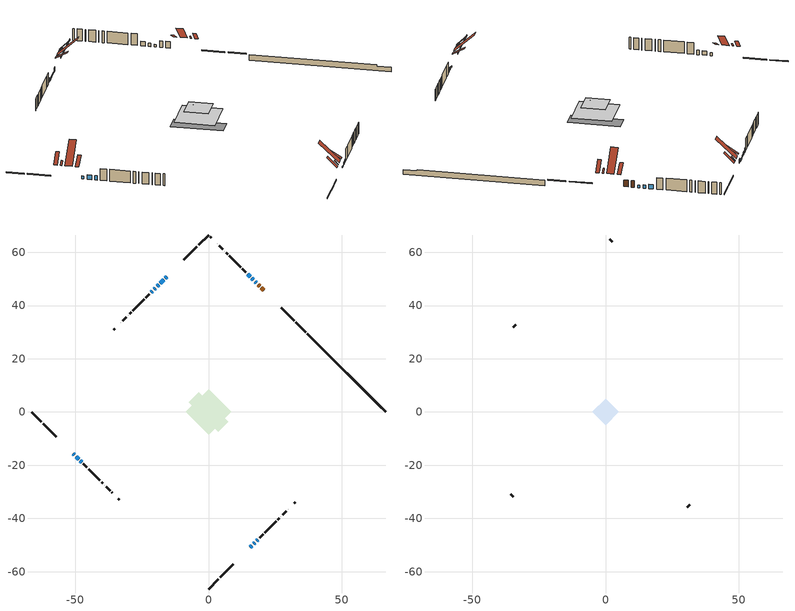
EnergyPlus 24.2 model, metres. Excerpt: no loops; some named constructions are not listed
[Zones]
conditioned space
 floor adiabatic (AdiabaticFloorConstruction): -8.46,0 0,8.46 8.46,0 0,-8.46 z1.79
 floor foundation (Slab1 construction): -7.33,3.7 -3.7,7.33 7.33,-3.7 3.7,-7.33 z-1.25
 wall outside (RimJoist1 construction): 0,-66.49 3.73,-62.76 / -66.49,0 -62.76,-3.73 / 0,66.49 -3.73,62.76 / 36.52,29.97 32.79,33.7 z0.57:0.87
 wall outside (RimJoist2 construction): 4.39,-62.1 9.23,-57.27 / -62.1,-4.39 -57.27,-9.23 / -4.39,62.1 -9.23,57.27 / 32.13,34.36 27.3,39.2 z0.57:0.87
 wall outside (AdiabaticWallConstruction 1): 20.81,45.69 19.9,46.59 / 19.25,47.25 18.62,47.88 z0.57:2.6
 wall outside (AdiabaticWallConstruction): -50.78,-15.72 -50.38,-16.11 / 16.98,-49.51 17.38,-49.11 / 18.04,-48.46 18.54,-47.95 z0.57:1.49; -49.72,-16.77 -48.79,-17.71 / -15.72,50.78 -16.19,50.31 / 15.64,50.85 14.7,51.79 z0.57:1.92; -16.84,49.65 -18.06,48.43 / 15.72,-50.78 16.33,-50.16 z0.57:0.93; -18.72,47.77 -19.3,47.2 z0.57:1.18; 17.96,48.53 17.49,49 / -19.95,46.54 -20.42,46.07 z0.57:1.33; 16.84,49.66 16.3,50.2 z0.57:1.54; -21.08,45.42 -21.54,44.95 z0.57:1.89; -48.13,-18.36 -47.66,-18.83 z0.57:1.94
 wall outside (Wall1 construction): 19.2,-47.3 20.52,-45.98 / -47.01,-19.49 -45.69,-20.81 / -22.2,44.29 -23.52,42.97 / 14.05,52.44 12.73,53.76 z0.57:4.23
 wall outside (Wall2 construction): 21.17,-45.32 25.42,-41.07 / -45.03,-21.46 -40.78,-25.71 / -24.18,42.31 -28.42,38.07 / 12.07,54.42 7.82,58.67 z0.57:4.23
 wall outside (Wall3 construction): 26.08,-40.42 26.51,-39.98 / -40.13,-26.37 -39.69,-26.81 / -29.08,37.41 -29.52,36.97 / 7.17,59.32 6.73,59.76 z0.57:4.23
 wall outside (Wall4 construction): 27.17,-39.32 27.19,-39.3 / -39.03,-27.46 -39.01,-27.49 / -30.18,36.32 -30.2,36.29 / 6.07,60.42 6.05,60.44 z0.57:4.23
 wall outside (Wall5 construction): 27.85,-38.64 29.28,-37.21 / -38.35,-28.14 -36.92,-29.57 / -30.86,35.64 -32.29,34.21 / 5.39,61.1 3.96,62.53 z0.57:4.23
 wall outside (Wall6 construction): 29.94,-36.55 29.97,-36.52 / -36.26,-30.23 -36.23,-30.26 / -32.94,33.55 -32.98,33.52 / 3.31,63.19 3.27,63.22 z0.57:4.23
 wall outside (Wall9 construction): 32.27,-34.23 32.59,-33.91 / -33.93,-32.56 -33.61,-32.88 / -35.27,31.22 -35.59,30.9 / 0.98,65.52 0.66,65.84 z0.57:4.23
 wall foundation (FoundationWall1 construction): 37.18,29.31,-1.25 37.18,29.31,0.57 63.56,2.93,0.57 63.56,2.93,0.23 66.49,0,0.23 66.49,0,-1.25
 window (WindowConstruction 9): -50.77,-15.72 -50.38,-16.11 z0.57:1.48
 window (WindowConstruction 7): -49.72,-16.77 -48.79,-17.71 z0.57:1.92
 window (WindowConstruction 8): -15.72,50.77 -16.19,50.31 z0.57:1.92
 window (WindowConstruction 11): -16.84,49.65 -18.06,48.43 z0.57:0.93
 window (WindowConstruction 12): -18.72,47.77 -19.3,47.2 z0.57:1.18
 window (WindowConstruction 13): 15.72,-50.77 16.33,-50.16 z0.57:0.93
 window (WindowConstruction 10): 16.99,-49.51 17.38,-49.11 z0.57:1.48
 window (WindowConstruction): 17.96,48.53 17.49,49 z0.57:1.33
 window (WindowConstruction 1): 16.84,49.66 16.3,50.2 z0.57:1.54
 window (WindowConstruction 2): -19.95,46.54 -20.42,46.07 z0.57:1.33
 window (WindowConstruction 3): -21.08,45.42 -21.54,44.95 z0.57:1.89
 window (WindowConstruction 4): 18.04,-48.46 18.54,-47.95 z0.57:1.48
 window (WindowConstruction 5): -48.13,-18.36 -47.66,-18.83 z0.57:1.94
 window (WindowConstruction 6): 15.64,50.85 14.71,51.79 z0.57:1.92
 door (Door): 20.8,45.69 19.9,46.59 z0.57:2.6
 door (Door 1): 19.25,47.25 18.62,47.88 z0.57:2.6
 ceiling adiabatic (AdiabaticFloorConstruction): 0,-8.46 8.46,0 0,8.46 -8.46,0 z1.79
 roof outside (Roof1 construction): 10.61,-55.88,4.23 8.55,-53.83,7.13 7.83,-54.55,7.13 9.88,-56.61,4.23; -55.88,-10.61,4.23 -53.83,-8.55,7.13 -54.55,-7.83,7.13 -56.61,-9.88,4.23; -10.61,55.88,4.23 -8.55,53.83,7.13 -7.83,54.55,7.13 -9.88,56.61,4.23; 25.91,40.58,4.23 23.86,38.52,7.13 24.58,37.8,7.13 26.64,39.85,4.23
 roof outside (Roof2 construction): 11.54,-54.95,4.23 10.76,-54.17,5.33 10.49,-54.45,5.33 11.27,-55.23,4.23; -54.95,-11.54,4.23 -54.17,-10.76,5.33 -54.45,-10.49,5.33 -55.23,-11.27,4.23; -11.54,54.95,4.23 -10.76,54.17,5.33 -10.49,54.45,5.33 -11.27,55.23,4.23; 24.98,41.51,4.23 24.2,40.73,5.33 24.48,40.46,5.33 25.26,41.24,4.23
attic - vented
 floor to conditioned space (Floor1 construction Reversed): -5.05,0 0,5.05 5.05,0 0,-5.05 z4.23
 floor to conditioned space (Floor2 construction Reversed): -2.73,0 0,2.73 2.73,0 0,-2.73 z4.23
 wall outside (Wall7 construction): 30.63,-35.86 31.61,-34.88 / -35.57,-30.92 -34.59,-31.9 / -33.63,32.86 -34.62,31.88 / 2.62,63.88 1.63,64.86 z0.57:4.23
 roof outside (Roof3 construction): 13.67,-52.82,4.23 9.33,-48.49,9.85 7.86,-49.96,9.85 12.2,-54.29,4.23; -52.82,-13.67,4.23 -48.49,-9.33,9.85 -49.96,-7.86,9.85 -54.29,-12.2,4.23; -13.67,52.82,4.23 -9.33,48.49,9.85 -7.86,49.96,9.85 -12.2,54.29,4.23; 22.85,43.64,4.23 18.52,39.3,9.85 19.99,37.83,9.85 24.32,42.17,4.23
 roof outside (Roof4 construction): 15.06,-51.43,4.23 12.52,-48.89,6.32 11.78,-49.62,6.32 14.33,-52.17,4.23; -51.43,-15.06,4.23 -48.89,-12.52,6.32 -49.62,-11.78,6.32 -52.17,-14.33,4.23; -15.06,51.43,4.23 -12.52,48.89,6.32 -11.78,49.62,6.32 -14.33,52.17,4.23; 21.46,45.03,4.23 18.92,42.49,6.32 19.66,41.75,6.32 22.2,44.3,4.23
[Material] Roughness=Rough; Thermal Absorptance=0.9
Name | Thickness {m} | Conductivity {W/m-K} | Density {kg/m3} | Specific Heat {J/kg-K} | Solar Absorptance | Visible Absorptance
ceiling loosefill ins | 0.0846667 | 0.0480833 | 16.02 | 1046.75 | 0.7 | 0.7
ceiling stud and cavity | 0.1397 | 0.0765065 | 65.682 | 1177.47 | 0.7 | 0.7
ceiling stud and cavity 1 | 0.1397 | 0.0923599 | 65.682 | 1177.47 | 0.7 | 0.7
gypsum board | 0.0127 | 0.160291 | 801 | 837.4 | 0.6 | 0.6
[Construction]
Floor1 construction: ceiling stud and cavity, gypsum board
Floor2 construction: ceiling loosefill ins, ceiling stud and cavity 1, gypsum board
[EnergyManagementSystem:Program]
component_loads_program: Set loads_htg_walls = 0; Set loads_htg_rim_joists = 0; Set loads_htg_foundation_walls = 0; Set loads_htg_floors = 0; Set loads_htg_slabs = 0; Set loads_htg_ceilings = 0; Set loads_htg_roofs = 0; Set loads_htg_windows_conduction = 0; Set loads_htg_windows_solar = 0; Set loads_htg_doors = 0; Set loads_htg_skylights_conduction = 0; Set loads_htg_skylights_solar = 0; Set loads_htg_internal_mass = 0; Set loads_htg_intgains = 0; Set loads_htg_lighting = 0; Set loads_htg_infil = 0; Set loads_htg_mechvent = 0; Set loads_htg_natvent = 0; Set loads_htg_whf = 0; Set loads_htg_ducts = 0; Set loads_clg_walls = 0; Set loads_clg_rim_joists = 0; Set loads_clg_foundation_walls = 0; Set loads_clg_floors = 0; Set loads_clg_slabs = 0; Set loads_clg_ceilings = 0; Set loads_clg_roofs = 0; Set loads_clg_windows_conduction = 0; Set loads_clg_windows_solar = 0; Set loads_clg_doors = 0; Set loads_clg_skylights_conduction = 0; Set loads_clg_skylights_solar = 0; Set loads_clg_internal_mass = 0; Set loads_clg_intgains = 0; Set loads_clg_lighting = 0; Set loads_clg_infil = 0; Set loads_clg_mechvent = 0; Set loads_clg_natvent = 0; Set loads_clg_whf = 0; Set loads_clg_ducts = 0; Set hr_walls = 0; Set hr_walls = hr_walls + s_conv_22 + s_ig_22 + s_sol_22 + s_lgt_22 + s_surf_22; Set hr_walls = hr_walls + s_conv_23 + s_ig_23 + s_sol_23 + s_lgt_23 + s_surf_23; Set hr_walls = hr_walls + s_conv_24 + s_ig_24 + s_sol_24 + s_lgt_24 + s_surf_24; Set hr_walls = hr_walls + s_conv_25 + s_ig_25 + s_sol_25 + s_lgt_25 + s_surf_25; Set hr_walls = hr_walls + s_conv_26 + s_ig_26 + s_sol_26 + s_lgt_26 + s_surf_26; Set hr_walls = hr_walls + s_conv_27 + s_ig_27 + s_sol_27 + s_lgt_27 + s_surf_27; Set hr_walls = hr_walls + s_conv_28 + s_ig_28 + s_sol_28 + s_lgt_28 + s_surf_28; Set hr_walls = hr_walls + s_conv_29 + s_ig_29 + s_sol_29 + s_lgt_29 + s_surf_29; Set hr_walls = hr_walls + s_conv_30 + s_ig_30 + s_sol_30 + s_lgt_30 + s_surf_30; Set hr_walls = hr_walls + s_conv_31 + s_ig_31 + s_sol_31 + s_lgt_31 + s_surf_31; Set hr_walls = hr_walls + s_conv_32 + s_ig_32 + s_sol_32 + s_lgt_32 + s_surf_32; Set hr_walls = hr_walls + s_conv_33 + s_ig_33 + s_sol_33 + s_lgt_33 + s_surf_33; Set hr_walls = hr_walls + s_conv_34 + s_ig_34 + s_sol_34 + s_lgt_34 + s_surf_34; Set hr_walls = hr_walls + s_conv_35 + s_ig_35 + s_sol_35 + s_lgt_35 + s_surf_35; Set hr_walls = hr_walls + s_conv_36 + s_ig_36 + s_sol_36 + s_lgt_36 + s_surf_36; Set hr_walls = hr_walls + s_conv_37 + s_ig_37 + s_sol_37 + s_lgt_37 + s_surf_37; Set hr_walls = hr_walls + s_conv_38 + s_ig_38 + s_sol_38 + s_lgt_38 + s_surf_38; Set hr_walls = hr_walls + s_conv_39 + s_ig_39 + s_sol_39 + s_lgt_39 + s_surf_39; Set hr_walls = hr_walls + s_conv_40 + s_ig_40 + s_sol_40 + s_lgt_40 + s_surf_40; Set hr_walls = hr_walls + s_conv_41 + s_ig_41 + s_sol_41 + s_lgt_41 + s_surf_41; Set hr_walls = hr_walls + s_conv_42 + s_ig_42 + s_sol_42 + s_lgt_42 + s_surf_42; Set hr_walls = hr_walls + s_conv_43 + s_ig_43 + s_sol_43 + s_lgt_43 + s_surf_43; Set hr_walls = hr_walls + s_conv_44 + s_ig_44 + s_sol_44 + s_lgt_44 + s_surf_44; Set hr_walls = hr_walls + s_conv_45 + s_ig_45 + s_sol_45 + s_lgt_45 + s_surf_45; Set hr_walls = hr_walls + s_conv_46 + s_ig_46 + s_sol_46 + s_lgt_46 + s_surf_46; Set hr_walls = hr_walls + s_conv_47 + s_ig_47 + s_sol_47 + s_lgt_47 + s_surf_47; Set hr_walls = hr_walls + s_conv_48 + s_ig_48 + s_sol_48 + s_lgt_48 + s_surf_48; Set hr_walls = hr_walls + s_conv_49 + s_ig_49 + s_sol_49 + s_lgt_49 + s_surf_49; Set hr_rim_joists = 0; Set hr_rim_joists = hr_rim_joists + s_conv_5 + s_ig_5 + s_sol_5 + s_lgt_5 + s_surf_5; Set hr_rim_joists = hr_rim_joists + s_conv_6 + s_ig_6 + s_sol_6 + s_lgt_6 + s_surf_6; Set hr_rim_joists = hr_rim_joists + s_conv_7 + s_ig_7 + s_sol_7 + s_lgt_7 + s_surf_7; Set hr_rim_joists = hr_rim_joists + s_conv_8 + s_ig_8 + s_sol_8 + s_lgt_8 + s_surf_8; Set hr_rim_joists = hr_rim_joists + s_conv_9 + s_ig_9 + s_sol_9 + s_lgt_9 + s_surf_9; Set hr_rim_joists = hr_rim_joists + s_conv_10 + s_ig_10 + s_sol_10 + s_lgt_10 + s_surf_10; Set hr_rim_joists = hr_rim_joists + s_conv_11 + s_ig_11 + s_sol_11 + s_lgt_11 + s_surf_11; Set hr_rim_joists = hr_rim_joists + s_conv_12 + s_ig_12 + s_sol_12 + s_lgt_12 + s_surf_12; Set hr_foundation_walls = 0; Set hr_foundation_walls = hr_foundation_walls + s_conv_2 + s_ig_2 + s_sol_2 + s_lgt_2 + s_surf_2; Set hr_floors = 0; Set hr_slabs = 0; Set hr_slabs = hr_slabs + s_conv_21 + s_ig_21 + s_sol_21 + s_lgt_21 + s_surf_21; Set hr_ceilings = 0; Set hr_ceilings = hr_ceilings + s_conv + s_ig + s_sol + s_lgt + s_surf; Set hr_ceilings = hr_ceilings + s_conv_1 + s_ig_1 + s_sol_1 + s_lgt_1 + s_surf_1; Set hr_roofs = 0; Set hr_roofs = hr_roofs + s_conv_13 + s_ig_13 + s_sol_13 + s_lgt_13 + s_surf_13; Set hr_roofs = hr_roofs + s_conv_14 + s_ig_14 + s_sol_14 + s_lgt_14 + s_surf_14; Set hr_roofs = hr_roofs + s_conv_15 + s_ig_15 + s_sol_15 + s_lgt_15 + s_surf_15; Set hr_roofs = hr_roofs + s_conv_16 + s_ig_16 + s_sol_16 + s_lgt_16 + s_surf_16; Set hr_roofs = hr_roofs + s_conv_17 + s_ig_17 + s_sol_17 + s_lgt_17 + s_surf_17; Set hr_roofs = hr_roofs + s_conv_18 + s_ig_18 + s_sol_18 + s_lgt_18 + s_surf_18; Set hr_roofs = hr_roofs + s_conv_19 + s_ig_19 + s_sol_19 + s_lgt_19 + s_surf_19; Set hr_roofs = hr_roofs + s_conv_20 + s_ig_20 + s_sol_20 + s_lgt_20 + s_surf_20; Set hr_windows_conduction = 0; Set hr_windows_conduction = hr_windows_conduction + ss_conv_2; Set hr_windows_conduction = hr_windows_conduction + ss_ig_2; Set hr_windows_conduction = hr_windows_conduction + ss_surf_2; Set hr_windows_conduction = hr_windows_conduction + ss_conv_3; Set hr_windows_conduction = hr_windows_conduction + ss_ig_3; Set hr_windows_conduction = hr_windows_conduction + ss_surf_3; Set hr_windows_conduction = hr_windows_conduction + ss_conv_4; Set hr_windows_conduction = hr_windows_conduction + ss_ig_4; Set hr_windows_conduction = hr_windows_conduction + ss_surf_4; Set hr_windows_conduction = hr_windows_conduction + ss_conv_5; Set hr_windows_conduction = hr_windows_conduction + ss_ig_5; Set hr_windows_conduction = hr_windows_conduction + ss_surf_5; Set hr_windows_conduction = hr_windows_conduction + ss_conv_6; Set hr_windows_conduction = hr_windows_conduction + ss_ig_6; Set hr_windows_conduction = hr_windows_conduction + ss_surf_6; Set hr_windows_conduction = hr_windows_conduction + ss_conv_7; Set hr_windows_conduction = hr_windows_conduction + ss_ig_7; Set hr_windows_conduction = hr_windows_conduction + ss_surf_7; Set hr_windows_conduction = hr_windows_conduction + ss_conv_8; Set hr_windows_conduction = hr_windows_conduction + ss_ig_8; Set hr_windows_conduction = hr_windows_conduction + ss_surf_8; Set hr_windows_conduction = hr_windows_conduction + ss_conv_9; Set hr_windows_conduction = hr_windows_conduction + ss_ig_9; Set hr_windows_conduction = hr_windows_conduction + ss_surf_9; Set hr_windows_conduction = hr_windows_conduction + ss_conv_10; Set hr_windows_conduction = hr_windows_conduction + ss_ig_10; Set hr_windows_conduction = hr_windows_conduction + ss_surf_10; Set hr_windows_conduction = hr_windows_conduction + ss_conv_11; Set hr_windows_conduction = hr_windows_conduction + ss_ig_11; Set hr_windows_conduction = hr_windows_conduction + ss_surf_11; Set hr_windows_conduction = hr_windows_conduction + ss_conv_12; Set hr_windows_conduction = hr_windows_conduction + ss_ig_12; Set hr_windows_conduction = hr_windows_conduction + ss_surf_12; Set hr_windows_conduction = hr_windows_conduction + ss_conv_13; Set hr_windows_conduction = hr_windows_conduction + ss_ig_13; Set hr_windows_conduction = hr_windows_conduction + ss_surf_13; Set hr_windows_conduction = hr_windows_conduction + ss_conv_14; Set hr_windows_conduction = hr_windows_conduction + ss_ig_14; Set hr_windows_conduction = hr_windows_conduction + ss_surf_14; Set hr_windows_conduction = hr_windows_conduction + ss_conv_15; Set hr_windows_conduction = hr_windows_conduction + ss_ig_15; Set hr_windows_conduction = hr_windows_conduction + ss_surf_15; Set hr_windows_solar = 0; Set hr_windows_solar = hr_windows_solar - ss_trans_in * ZoneTimestep * 3600 + ss_back_out * ZoneTimestep * 3600 + ss_trans_out * ZoneTimestep * 3600; Set hr_windows_solar = hr_windows_solar - ss_trans_in_1 * ZoneTimestep * 3600 + ss_back_out_1 * ZoneTimestep * 3600 + ss_trans_out_1 * ZoneTimestep * 3600; Set hr_windows_solar = hr_windows_solar - ss_trans_in_2 * ZoneTimestep * 3600 + ss_back_out_2 * ZoneTimestep * 3600 + ss_trans_out_2 * ZoneTimestep * 3600; Set hr_windows_solar = hr_windows_solar - ss_trans_in_3 * ZoneTimestep * 3600 + ss_back_out_3 * ZoneTimestep * 3600 + ss_trans_out_3 * ZoneTimestep * 3600; Set hr_windows_solar = hr_windows_solar - ss_trans_in_4 * ZoneTimestep * 3600 + ss_back_out_4 * ZoneTimestep * 3600 + ss_trans_out_4 * ZoneTimestep * 3600; Set hr_windows_solar = hr_windows_solar - ss_trans_in_5 * ZoneTimestep * 3600 + ss_back_out_5 * ZoneTimestep * 3600 + ss_trans_out_5 * ZoneTimestep * 3600; Set hr_windows_solar = hr_windows_solar - ss_trans_in_6 * ZoneTimestep * 3600 + ss_back_out_6 * ZoneTimestep * 3600 + ss_trans_out_6 * ZoneTimestep * 3600; Set hr_windows_solar = hr_windows_solar - ss_trans_in_7 * ZoneTimestep * 3600 + ss_back_out_7 * ZoneTimestep * 3600 + ss_trans_out_7 * ZoneTimestep * 3600; Set hr_windows_solar = hr_windows_solar - ss_trans_in_8 * ZoneTimestep * 3600 + ss_back_out_8 * ZoneTimestep * 3600 + ss_trans_out_8 * ZoneTimestep * 3600; Set hr_windows_solar = hr_windows_solar - ss_trans_in_9 * ZoneTimestep * 3600 + ss_back_out_9 * ZoneTimestep * 3600 + ss_trans_out_9 * ZoneTimestep * 3600; Set hr_windows_solar = hr_windows_solar - ss_trans_in_10 * ZoneTimestep * 3600 + ss_back_out_10 * ZoneTimestep * 3600 + ss_trans_out_10 * ZoneTimestep * 3600; Set hr_windows_solar = hr_windows_solar - ss_trans_in_11 * ZoneTimestep * 3600 + ss_back_out_11 * ZoneTimestep * 3600 + ss_trans_out_11 * ZoneTimestep * 3600; Set hr_windows_solar = hr_windows_solar - ss_trans_in_12 * ZoneTimestep * 3600 + ss_back_out_12 * ZoneTimestep * 3600 + ss_trans_out_12 * ZoneTimestep * 3600; Set hr_windows_solar = hr_windows_solar - ss_trans_in_13 * ZoneTimestep * 3600 + ss_back_out_13 * ZoneTimestep * 3600 + ss_trans_out_13 * ZoneTimestep * 3600; Set hr_doors = 0; Set hr_doors = hr_doors + ss_sol; Set hr_doors = hr_doors + ss_lgt; Set hr_doors = hr_doors + ss_conv; Set hr_doors = hr_doors + ss_ig; Set hr_doors = hr_doors + ss_surf; Set hr_doors = hr_doors + ss_sol_1; Set hr_doors = hr_doors + ss_lgt_1; Set hr_doors = hr_doors + ss_conv_1; Set hr_doors = hr_doors + ss_ig_1; Set hr_doors = hr_doors + ss_surf_1; Set hr_skylights_conduction = 0; Set hr_skylights_solar = 0; Set hr_internal_mass = 0; Set hr_internal_mass = hr_internal_mass + s_conv_3 + s_ig_3 + s_sol_3 + s_lgt_3 + s_surf_3; Set hr_internal_mass = hr_internal_mass + s_conv_4 + s_ig_4 + s_sol_4 + s_lgt_4 + s_surf_4; Set hr_internal_mass = hr_internal_mass + im_conv + im_ig + im_sol + im_lgt + im_surf; Set hr_internal_mass = hr_internal_mass + im_conv_1 + im_ig_1 + im_sol_1 + im_lgt_1 + im_surf_1; Set hr_intgains = 0; Set hr_intgains = hr_intgains - ig_ee_conv - ig_ee_rad - ig_ee_conv_1 - ig_ee_rad_1 - ig_ee_conv_2 - ig_ee_rad_2 - ig_ee_conv_3 - ig_ee_rad_3 - ig_ee_conv_4 - ig_ee_rad_4 - ig_ee_conv_5 - ig_ee_rad_5 - ig_ee_conv_6 - ig_ee_rad_6 - ig_oe_conv - ig_oe_rad - ig_oe_conv_1 - ig_oe_rad_1 - ig_oe_conv_2 - ig_oe_rad_2 - ig_oe_conv_3 - ig_oe_rad_3 - ig_oe_conv_4 - ig_oe_rad_4 - ig_ppl_conv - ig_ppl_rad; Set hr_lighting = 0; Set hr_lighting = hr_lighting - ig_lgt_conv - ig_lgt_rad - ig_lgt_vis; Set hr_infil = 0; Set hr_infil = hr_infil - airflow_gain + airflow_loss; Set hr_natvent = 0; Set hr_natvent = hr_natvent - airflow_gain_1 + airflow_loss_1; Set hr_whf = 0; Set hr_whf = hr_whf - airflow_gain_2 + airflow_loss_2; Set hr_mechvent = 0; Set hr_mechvent = hr_mechvent - mv_conv - mv_rad - mv_conv_1 - mv_rad_1 - mv_conv_2 - mv_rad_2 - mv_conv_3 - mv_rad_3; Set hr_ducts = 0; Set hr_intgains = hr_intgains + dhw_loss * (1.0*(1-dhw_rtf) + 1.0*dhw_rtf); Set htg_mode = 0; Set clg_mode = 0; If (htg_load_cond > 0); Set htg_mode = 1.0; ElseIf (clg_load_cond > 0); Set clg_mode = 0.0; Else; Set htg_season = 0; Set clg_season = 0; If ((DayOfYear >= 1) && (DayOfYear <= 365)); Set clg_season = 1; EndIf; If ((DayOfYear >= 1) && (DayOfYear <= 365)); Set htg_season = 1; EndIf; If ((airflow_gain_1 <> 0) || (airflow_loss_1 <> 0)) && (clg_season == 1); Set clg_mode = 0.0; ElseIf ((airflow_gain_2 <> 0) || (airflow_loss_2 <> 0)) && (clg_season == 1); Set clg_mode = 0.0; Else; Set Tmid_setpoint = (htg_sp_s_1 + clg_sp_s_1) / 2; If (tin_s_1 > Tmid_setpoint) && (clg_season == 1); Set clg_mode = 0.0; ElseIf (tin_s_1 < Tmid_setpoint) && (htg_season == 1); Set htg_mode = 1.0; EndIf; EndIf; EndIf; Set loads_htg_walls = loads_htg_walls + (hr_walls * htg_mode * 1); Set loads_htg_rim_joists = loads_htg_rim_joists + (hr_rim_joists * htg_mode * 1); Set loads_htg_foundation_walls = loads_htg_foundation_walls + (hr_foundation_walls * htg_mode * 1); Set loads_htg_floors = loads_htg_floors + (hr_floors * htg_mode * 1); Set loads_htg_slabs = loads_htg_slabs + (hr_slabs * htg_mode * 1); Set loads_htg_ceilings = loads_htg_ceilings + (hr_ceilings * htg_mode * 1); Set loads_htg_roofs = loads_htg_roofs + (hr_roofs * htg_mode * 1); Set loads_htg_windows_conduction = loads_htg_windows_conduction + (hr_windows_conduction * htg_mode * 1); Set loads_htg_windows_solar = loads_htg_windows_solar + (hr_windows_solar * htg_mode * 1); Set loads_htg_doors = loads_htg_doors + (hr_doors * htg_mode * 1); Set loads_htg_skylights_conduction = loads_htg_skylights_conduction + (hr_skylights_conduction * htg_mode * 1); Set loads_htg_skylights_solar = loads_htg_skylights_solar + (hr_skylights_solar * htg_mode * 1); Set loads_htg_internal_mass = loads_htg_internal_mass + (hr_internal_mass * htg_mode * 1); Set loads_htg_intgains = loads_htg_intgains + (hr_intgains * htg_mode * 1); Set loads_htg_lighting = loads_htg_lighting + (hr_lighting * htg_mode * 1); Set loads_htg_infil = loads_htg_infil + (hr_infil * htg_mode * 1); Set loads_htg_mechvent = loads_htg_mechvent + (hr_mechvent * htg_mode * 1); Set loads_htg_natvent = loads_htg_natvent + (hr_natvent * htg_mode * 1); Set loads_htg_whf = loads_htg_whf + (hr_whf * htg_mode * 1); Set loads_htg_ducts = loads_htg_ducts + (hr_ducts * htg_mode * 1); Set loads_clg_walls = loads_clg_walls + (-hr_walls * clg_mode * 1); Set loads_clg_rim_joists = loads_clg_rim_joists + (-hr_rim_joists * clg_mode * 1); Set loads_clg_foundation_walls = loads_clg_foundation_walls + (-hr_foundation_walls * clg_mode * 1); Set loads_clg_floors = loads_clg_floors + (-hr_floors * clg_mode * 1); Set loads_clg_slabs = loads_clg_slabs + (-hr_slabs * clg_mode * 1); Set loads_clg_ceilings = loads_clg_ceilings + (-hr_ceilings * clg_mode * 1); Set loads_clg_roofs = loads_clg_roofs + (-hr_roofs * clg_mode * 1); Set loads_clg_windows_conduction = loads_clg_windows_conduction + (-hr_windows_conduction * clg_mode * 1); Set loads_clg_windows_solar = loads_clg_windows_solar + (-hr_windows_solar * clg_mode * 1); Set loads_clg_doors = loads_clg_doors + (-hr_doors * clg_mode * 1); Set loads_clg_skylights_conduction = loads_clg_skylights_conduction + (-hr_skylights_conduction * clg_mode * 1); Set loads_clg_skylights_solar = loads_clg_skylights_solar + (-hr_skylights_solar * clg_mode * 1); Set loads_clg_internal_mass = loads_clg_internal_mass + (-hr_internal_mass * clg_mode * 1); Set loads_clg_intgains = loads_clg_intgains + (-hr_intgains * clg_mode * 1); Set loads_clg_lighting = loads_clg_lighting + (-hr_lighting * clg_mode * 1); Set loads_clg_infil = loads_clg_infil + (-hr_infil * clg_mode * 1); Set loads_clg_mechvent = loads_clg_mechvent + (-hr_mechvent * clg_mode * 1); Set loads_clg_natvent = loads_clg_natvent + (-hr_natvent * clg_mode * 1); Set loads_clg_whf = loads_clg_whf + (-hr_whf * clg_mode * 1); Set loads_clg_ducts = loads_clg_ducts + (-hr_ducts * clg_mode * 1)
[EnergyManagementSystem:OutputVariable] Type of Data in Variable=Summed; Update Frequency=ZoneTimestep
Name | EMS Variable | EMS Program or Subroutine | Units
loads_htg_natvent_annual_outvar; Energy Management System Output Variable 19 | loads_htg_natvent | component_loads_program | J
loads_htg_mechvent_annual_outvar; Energy Management System Output Variable 20 | loads_htg_mechvent | component_loads_program | J
loads_htg_whf_annual_outvar; Energy Management System Output Variable 21 | loads_htg_whf | component_loads_program | J
loads_htg_ducts_annual_outvar; Energy Management System Output Variable 22 | loads_htg_ducts | component_loads_program | J
loads_htg_intgains_annual_outvar; Energy Management System Output Variable 23 | loads_htg_intgains | component_loads_program | J
loads_htg_lighting_annual_outvar; Energy Management System Output Variable 24 | loads_htg_lighting | component_loads_program | J
loads_clg_roofs_annual_outvar; Energy Management System Output Variable 25 | loads_clg_roofs | component_loads_program | J
loads_clg_ceilings_annual_outvar; Energy Management System Output Variable 26 | loads_clg_ceilings | component_loads_program | J
loads_clg_walls_annual_outvar; Energy Management System Output Variable 27 | loads_clg_walls | component_loads_program | J
loads_clg_rim_joists_annual_outvar; Energy Management System Output Variable 28 | loads_clg_rim_joists | component_loads_program | J
loads_clg_foundation_walls_annual_outvar; Energy Management System Output Variable 29 | loads_clg_foundation_walls | component_loads_program | J
loads_clg_doors_annual_outvar; Energy Management System Output Variable 30 | loads_clg_doors | component_loads_program | J
loads_clg_windows_conduction_annual_outvar; Energy Management System Output Variable 31 | loads_clg_windows_conduction | component_loads_program | J
loads_clg_windows_solar_annual_outvar; Energy Management System Output Variable 32 | loads_clg_windows_solar | component_loads_program | J
loads_clg_skylights_conduction_annual_outvar; Energy Management System Output Variable 33 | loads_clg_skylights_conduction | component_loads_program | J
loads_clg_skylights_solar_annual_outvar; Energy Management System Output Variable 34 | loads_clg_skylights_solar | component_loads_program | J
loads_clg_floors_annual_outvar; Energy Management System Output Variable 35 | loads_clg_floors | component_loads_program | J
loads_clg_slabs_annual_outvar; Energy Management System Output Variable 36 | loads_clg_slabs | component_loads_program | J
loads_clg_internal_mass_annual_outvar; Energy Management System Output Variable 37 | loads_clg_internal_mass | component_loads_program | J
loads_clg_infil_annual_outvar; Energy Management System Output Variable 38 | loads_clg_infil | component_loads_program | J
loads_clg_natvent_annual_outvar; Energy Management System Output Variable 39 | loads_clg_natvent | component_loads_program | J
loads_clg_mechvent_annual_outvar; Energy Management System Output Variable 40 | loads_clg_mechvent | component_loads_program | J
loads_clg_whf_annual_outvar; Energy Management System Output Variable 41 | loads_clg_whf | component_loads_program | J
loads_clg_ducts_annual_outvar; Energy Management System Output Variable 42 | loads_clg_ducts | component_loads_program | J
loads_clg_intgains_annual_outvar; Energy Management System Output Variable 43 | loads_clg_intgains | component_loads_program | J
loads_clg_lighting_annual_outvar; Energy Management System Output Variable 44 | loads_clg_lighting | component_loads_program | J
loads_htg_tot_annual_outvar; Energy Management System Output Variable 1; Energy Management System Output Variable 45 | loads_htg_tot | total_loads_program | J
loads_clg_tot_annual_outvar; Energy Management System Output Variable 2; Energy Management System Output Variable 46 | loads_clg_tot | total_loads_program | J
Energy Management System Output Variable 3 | htg_unmet_hours | unmet_hours_program | hr
Energy Management System Output Variable 4 | clg_unmet_hours | unmet_hours_program | hr
Energy Management System Output Variable 5 | loads_htg_roofs | component_loads_program | J
Energy Management System Output Variable 6 | loads_htg_ceilings | component_loads_program | J
Energy Management System Output Variable 7 | loads_htg_walls | component_loads_program | J
Energy Management System Output Variable 8 | loads_htg_rim_joists | component_loads_program | J
Energy Management System Output Variable 9 | loads_htg_foundation_walls | component_loads_program | J
Energy Management System Output Variable 10 | loads_htg_doors | component_loads_program | J
Energy Management System Output Variable 11 | loads_htg_windows_conduction | component_loads_program | J
Energy Management System Output Variable 12 | loads_htg_windows_solar | component_loads_program | J
Energy Management System Output Variable 13 | loads_htg_skylights_conduction | component_loads_program | J
Energy Management System Output Variable 14 | loads_htg_skylights_solar | component_loads_program | J
Energy Management System Output Variable 15 | loads_htg_floors | component_loads_program | J
Energy Management System Output Variable 16 | loads_htg_slabs | component_loads_program | J
Energy Management System Output Variable 17 | loads_htg_internal_mass | component_loads_program | J
Energy Management System Output Variable 18 | loads_htg_infil | component_loads_program | J
[Schedule:Day:Interval]
interior lighting schedule day: No, 01:00, 0.108182, 04:00, 0.0901515, 05:00, 0.0991667, 06:00, 0.162273, 07:00, 0.270455, 08:00, 0.342576, 10:00, 0.369621, 11:00, 0.351591, 12:00, 0.333561, 13:00, 0.324545, 14:00, 0.31553, 15:00, 0.333561, 16:00, 0.369621, 17:00, 0.450758, 18:00, 0.585985, 19:00, 0.775303, 20:00, 0.955606, 21:00, 0.991667, 22:00, 0.712197, 23:00, 0.360606, 24:00, 0.162273
interior lighting schedule day 1: No, 01:00, 0.100909, 04:00, 0.0840909, 05:00, 0.0925, 06:00, 0.151364, 07:00, 0.252273, 08:00, 0.319545, 10:00, 0.344773, 11:00, 0.327955, 12:00, 0.311136, 13:00, 0.302727, 14:00, 0.294318, 15:00, 0.311136, 16:00, 0.344773, 17:00, 0.420455, 18:00, 0.546591, 19:00, 0.723182, 20:00, 0.891364, 21:00, 0.925, 22:00, 0.664318, 23:00, 0.336364, 24:00, 0.151364
interior lighting schedule day 2: No, 01:00, 0.0927273, 04:00, 0.0772727, 05:00, 0.085, 06:00, 0.139091, 07:00, 0.231818, 08:00, 0.293636, 10:00, 0.316818, 11:00, 0.301364, 12:00, 0.285909, 13:00, 0.278182, 14:00, 0.270455, 15:00, 0.285909, 16:00, 0.316818, 17:00, 0.386364, 18:00, 0.502273, 19:00, 0.664545, 20:00, 0.819091, 21:00, 0.85, 22:00, 0.610455, 23:00, 0.309091, 24:00, 0.139091
interior lighting schedule day 3: No, 01:00, 0.0845455, 04:00, 0.0704545, 05:00, 0.0775, 06:00, 0.126818, 07:00, 0.211364, 08:00, 0.267727, 10:00, 0.288864, 11:00, 0.274773, 12:00, 0.260682, 13:00, 0.253636, 14:00, 0.246591, 15:00, 0.260682, 16:00, 0.288864, 17:00, 0.352273, 18:00, 0.457955, 19:00, 0.605909, 20:00, 0.746818, 21:00, 0.775, 22:00, 0.556591, 23:00, 0.281818, 24:00, 0.126818
interior lighting schedule day 4: No, 01:00, 0.0763636, 04:00, 0.0636364, 05:00, 0.07, 06:00, 0.114545, 07:00, 0.190909, 08:00, 0.241818, 10:00, 0.260909, 11:00, 0.248182, 12:00, 0.235455, 13:00, 0.229091, 14:00, 0.222727, 15:00, 0.235455, 16:00, 0.260909, 17:00, 0.318182, 18:00, 0.413636, 19:00, 0.547273, 20:00, 0.674545, 21:00, 0.7, 22:00, 0.502727, 23:00, 0.254545, 24:00, 0.114545
interior lighting schedule day 5: No, 01:00, 0.0727273, 04:00, 0.0606061, 05:00, 0.0666667, 06:00, 0.109091, 07:00, 0.181818, 08:00, 0.230303, 10:00, 0.248485, 11:00, 0.236364, 12:00, 0.224242, 13:00, 0.218182, 14:00, 0.212121, 15:00, 0.224242, 16:00, 0.248485, 17:00, 0.30303, 18:00, 0.393939, 19:00, 0.521212, 20:00, 0.642424, 21:00, 0.666667, 22:00, 0.478788, 23:00, 0.242424, 24:00, 0.109091
interior lighting schedule day 6: No, 01:00, 0.0745455, 04:00, 0.0621212, 05:00, 0.0683333, 06:00, 0.111818, 07:00, 0.186364, 08:00, 0.236061, 10:00, 0.254697, 11:00, 0.242273, 12:00, 0.229848, 13:00, 0.223636, 14:00, 0.217424, 15:00, 0.229848, 16:00, 0.254697, 17:00, 0.310606, 18:00, 0.403788, 19:00, 0.534242, 20:00, 0.658485, 21:00, 0.683333, 22:00, 0.490758, 23:00, 0.248485, 24:00, 0.111818
interior lighting schedule day 7: No, 01:00, 0.08, 04:00, 0.0666667, 05:00, 0.0733333, 06:00, 0.12, 07:00, 0.2, 08:00, 0.253333, 10:00, 0.273333, 11:00, 0.26, 12:00, 0.246667, 13:00, 0.24, 14:00, 0.233333, 15:00, 0.246667, 16:00, 0.273333, 17:00, 0.333333, 18:00, 0.433333, 19:00, 0.573333, 20:00, 0.706667, 21:00, 0.733333, 22:00, 0.526667, 23:00, 0.266667, 24:00, 0.12
interior lighting schedule day 8: No, 01:00, 0.0890909, 04:00, 0.0742424, 05:00, 0.0816667, 06:00, 0.133636, 07:00, 0.222727, 08:00, 0.282121, 10:00, 0.304394, 11:00, 0.289545, 12:00, 0.274697, 13:00, 0.267273, 14:00, 0.259848, 15:00, 0.274697, 16:00, 0.304394, 17:00, 0.371212, 18:00, 0.482576, 19:00, 0.638485, 20:00, 0.78697, 21:00, 0.816667, 22:00, 0.586515, 23:00, 0.29697, 24:00, 0.133636
interior lighting schedule day 9: No, 01:00, 0.0972727, 04:00, 0.0810606, 05:00, 0.0891667, 06:00, 0.145909, 07:00, 0.243182, 08:00, 0.30803, 10:00, 0.332348, 11:00, 0.316136, 12:00, 0.299924, 13:00, 0.291818, 14:00, 0.283712, 15:00, 0.299924, 16:00, 0.332348, 17:00, 0.405303, 18:00, 0.526894, 19:00, 0.697121, 20:00, 0.859242, 21:00, 0.891667, 22:00, 0.640379, 23:00, 0.324242, 24:00, 0.145909
interior lighting schedule day 10: No, 01:00, 0.105455, 04:00, 0.0878788, 05:00, 0.0966667, 06:00, 0.158182, 07:00, 0.263636, 08:00, 0.333939, 10:00, 0.360303, 11:00, 0.342727, 12:00, 0.325152, 13:00, 0.316364, 14:00, 0.307576, 15:00, 0.325152, 16:00, 0.360303, 17:00, 0.439394, 18:00, 0.571212, 19:00, 0.755758, 20:00, 0.931515, 21:00, 0.966667, 22:00, 0.694242, 23:00, 0.351515, 24:00, 0.158182
interior lighting schedule day 11: No, 01:00, 0.109091, 04:00, 0.0909091, 05:00, 0.1, 06:00, 0.163636, 07:00, 0.272727, 08:00, 0.345455, 10:00, 0.372727, 11:00, 0.354545, 12:00, 0.336364, 13:00, 0.327273, 14:00, 0.318182, 15:00, 0.336364, 16:00, 0.372727, 17:00, 0.454545, 18:00, 0.590909, 19:00, 0.781818, 20:00, 0.963636, 21:00, 1, 22:00, 0.718182, 23:00, 0.363636, 24:00, 0.163636
interior lighting schedule default day; occupants schedule default day; clothes dryer schedule default day; cooking range schedule default day; misc plug loads schedule default day; general water use schedule default day; clothes dryer exhaust 0 schedule default day; cooling season schedule day; cooling season schedule day 2; cooling season schedule default day; exterior lighting schedule default day; natural vent schedule default day: No, 24:00, 0
occupants schedule day: No, 05:00, 0.426829, 06:00, 0.719512, 07:00, 1, 08:00, 0.670732, 09:00, 0.329268, 14:00, 0.170732, 15:00, 0.231707, 16:00, 0.329268, 17:00, 0.5, 18:00, 0.670732, 19:00, 0.829268, 21:00, 1, 22:00, 0.853659, 23:00, 0.646341, 24:00, 0.426829
clothes dryer schedule day; clothes dryer exhaust 0 schedule day: No, 01:00, 0.123457, 02:00, 0.0740741, 03:00, 0.0493827, 04:00, 0.0246914, 05:00, 0.0493827, 06:00, 0.0740741, 07:00, 0.197531, 08:00, 0.395062, 09:00, 0.592593, 10:00, 0.839506, 11:00, 0.962963, 12:00, 1, 13:00, 0.91358, 14:00, 0.82716, 15:00, 0.716049, 16:00, 0.753086, 17:00, 0.679012, 18:00, 0.666667, 20:00, 0.62963, 21:00, 0.641975, 22:00, 0.666667, 23:00, 0.54321, 24:00, 0.296296
cooking range schedule day: No, 05:00, 0.0597015, 06:00, 0.11194, 07:00, 0.171642, 08:00, 0.291045, 11:00, 0.343284, 12:00, 0.402985, 13:00, 0.462687, 14:00, 0.343284, 15:00, 0.291045, 16:00, 0.402985, 17:00, 0.567164, 18:00, 1, 19:00, 0.850746, 20:00, 0.432836, 21:00, 0.291045, 22:00, 0.231343, 23:00, 0.171642, 24:00, 0.11194
misc plug loads schedule day: No, 06:00, 0.705882, 07:00, 0.745098, 08:00, 0.803922, 15:00, 0.823529, 16:00, 0.862745, 17:00, 0.921569, 18:00, 0.980392, 19:00, 1, 20:00, 0.980392, 21:00, 0.941176, 22:00, 0.862745, 23:00, 0.784314, 24:00, 0.72549
general water use schedule day: No, 01:00, 0.315068, 03:00, 0.287671, 04:00, 0.342466, 05:00, 0.369863, 06:00, 0.520548, 07:00, 0.60274, 08:00, 0.534247, 10:00, 0.506849, 11:00, 0.465753, 14:00, 0.479452, 15:00, 0.534247, 16:00, 0.589041, 17:00, 0.69863, 18:00, 0.876712, 19:00, 0.890411, 20:00, 0.986301, 21:00, 1, 22:00, 0.863014, 23:00, 0.616438, 24:00, 0.465753
cooling season schedule day 1: No, 24:00, 1
exterior lighting schedule day: No, 01:00, 0.566667, 03:00, 0.524167, 05:00, 0.495833, 06:00, 0.5525, 07:00, 0.623333, 08:00, 0.580833, 09:00, 0.439167, 10:00, 0.354167, 12:00, 0.34, 13:00, 0.354167, 14:00, 0.396667, 15:00, 0.425, 16:00, 0.495833, 17:00, 0.623333, 18:00, 0.793333, 19:00, 0.906667, 20:00, 0.963333, 21:00, 0.991667, 22:00, 0.920833, 23:00, 0.793333, 24:00, 0.665833
exterior lighting schedule day 1: No, 01:00, 0.528571, 03:00, 0.488929, 05:00, 0.4625, 06:00, 0.515357, 07:00, 0.581429, 08:00, 0.541786, 09:00, 0.409643, 10:00, 0.330357, 12:00, 0.317143, 13:00, 0.330357, 14:00, 0.37, 15:00, 0.396429, 16:00, 0.4625, 17:00, 0.581429, 18:00, 0.74, 19:00, 0.845714, 20:00, 0.898571, 21:00, 0.925, 22:00, 0.858929, 23:00, 0.74, 24:00, 0.621071
exterior lighting schedule day 10: No, 01:00, 0.552381, 03:00, 0.510952, 05:00, 0.483333, 06:00, 0.538571, 07:00, 0.607619, 08:00, 0.56619, 09:00, 0.428095, 10:00, 0.345238, 12:00, 0.331429, 13:00, 0.345238, 14:00, 0.386667, 15:00, 0.414286, 16:00, 0.483333, 17:00, 0.607619, 18:00, 0.773333, 19:00, 0.88381, 20:00, 0.939048, 21:00, 0.966667, 22:00, 0.897619, 23:00, 0.773333, 24:00, 0.649048
exterior lighting schedule day 11: No, 01:00, 0.571429, 03:00, 0.528571, 05:00, 0.5, 06:00, 0.557143, 07:00, 0.628571, 08:00, 0.585714, 09:00, 0.442857, 10:00, 0.357143, 12:00, 0.342857, 13:00, 0.357143, 14:00, 0.4, 15:00, 0.428571, 16:00, 0.5, 17:00, 0.628571, 18:00, 0.8, 19:00, 0.914286, 20:00, 0.971429, 21:00, 1, 22:00, 0.928571, 23:00, 0.8, 24:00, 0.671429
exterior lighting schedule day 2: No, 01:00, 0.485714, 03:00, 0.449286, 05:00, 0.425, 06:00, 0.473571, 07:00, 0.534286, 08:00, 0.497857, 09:00, 0.376429, 10:00, 0.303571, 12:00, 0.291429, 13:00, 0.303571, 14:00, 0.34, 15:00, 0.364286, 16:00, 0.425, 17:00, 0.534286, 18:00, 0.68, 19:00, 0.777143, 20:00, 0.825714, 21:00, 0.85, 22:00, 0.789286, 23:00, 0.68, 24:00, 0.570714
exterior lighting schedule day 3: No, 01:00, 0.442857, 03:00, 0.409643, 05:00, 0.3875, 06:00, 0.431786, 07:00, 0.487143, 08:00, 0.453929, 09:00, 0.343214, 10:00, 0.276786, 12:00, 0.265714, 13:00, 0.276786, 14:00, 0.31, 15:00, 0.332143, 16:00, 0.3875, 17:00, 0.487143, 18:00, 0.62, 19:00, 0.708571, 20:00, 0.752857, 21:00, 0.775, 22:00, 0.719643, 23:00, 0.62, 24:00, 0.520357
exterior lighting schedule day 4: No, 01:00, 0.4, 03:00, 0.37, 05:00, 0.35, 06:00, 0.39, 07:00, 0.44, 08:00, 0.41, 09:00, 0.31, 10:00, 0.25, 12:00, 0.24, 13:00, 0.25, 14:00, 0.28, 15:00, 0.3, 16:00, 0.35, 17:00, 0.44, 18:00, 0.56, 19:00, 0.64, 20:00, 0.68, 21:00, 0.7, 22:00, 0.65, 23:00, 0.56, 24:00, 0.47
exterior lighting schedule day 5: No, 01:00, 0.380952, 03:00, 0.352381, 05:00, 0.333333, 06:00, 0.371429, 07:00, 0.419048, 08:00, 0.390476, 09:00, 0.295238, 10:00, 0.238095, 12:00, 0.228571, 13:00, 0.238095, 14:00, 0.266667, 15:00, 0.285714, 16:00, 0.333333, 17:00, 0.419048, 18:00, 0.533333, 19:00, 0.609524, 20:00, 0.647619, 21:00, 0.666667, 22:00, 0.619048, 23:00, 0.533333, 24:00, 0.447619
exterior lighting schedule day 6: No, 01:00, 0.390476, 03:00, 0.36119, 05:00, 0.341667, 06:00, 0.380714, 07:00, 0.429524, 08:00, 0.400238, 09:00, 0.302619, 10:00, 0.244048, 12:00, 0.234286, 13:00, 0.244048, 14:00, 0.273333, 15:00, 0.292857, 16:00, 0.341667, 17:00, 0.429524, 18:00, 0.546667, 19:00, 0.624762, 20:00, 0.66381, 21:00, 0.683333, 22:00, 0.634524, 23:00, 0.546667, 24:00, 0.45881
exterior lighting schedule day 7: No, 01:00, 0.419048, 03:00, 0.387619, 05:00, 0.366667, 06:00, 0.408571, 07:00, 0.460952, 08:00, 0.429524, 09:00, 0.324762, 10:00, 0.261905, 12:00, 0.251429, 13:00, 0.261905, 14:00, 0.293333, 15:00, 0.314286, 16:00, 0.366667, 17:00, 0.460952, 18:00, 0.586667, 19:00, 0.670476, 20:00, 0.712381, 21:00, 0.733333, 22:00, 0.680952, 23:00, 0.586667, 24:00, 0.492381
exterior lighting schedule day 8: No, 01:00, 0.466667, 03:00, 0.431667, 05:00, 0.408333, 06:00, 0.455, 07:00, 0.513333, 08:00, 0.478333, 09:00, 0.361667, 10:00, 0.291667, 12:00, 0.28, 13:00, 0.291667, 14:00, 0.326667, 15:00, 0.35, 16:00, 0.408333, 17:00, 0.513333, 18:00, 0.653333, 19:00, 0.746667, 20:00, 0.793333, 21:00, 0.816667, 22:00, 0.758333, 23:00, 0.653333, 24:00, 0.548333
exterior lighting schedule day 9: No, 01:00, 0.509524, 03:00, 0.47131, 05:00, 0.445833, 06:00, 0.496786, 07:00, 0.560476, 08:00, 0.522262, 09:00, 0.394881, 10:00, 0.318452, 12:00, 0.305714, 13:00, 0.318452, 14:00, 0.356667, 15:00, 0.382143, 16:00, 0.445833, 17:00, 0.560476, 18:00, 0.713333, 19:00, 0.815238, 20:00, 0.86619, 21:00, 0.891667, 22:00, 0.827976, 23:00, 0.713333, 24:00, 0.59869
[Schedule:Week:Daily]
clothes dryer exhaust 0 schedule Week Rule - Jan1-Dec31: clothes dryer exhaust 0 schedule day, clothes dryer exhaust 0 schedule day, clothes dryer exhaust 0 schedule day, clothes dryer exhaust 0 schedule day, clothes dryer exhaust 0 schedule day, clothes dryer exhaust 0 schedule day, clothes dryer exhaust 0 schedule day, clothes dryer exhaust 0 schedule default day, clothes dryer exhaust 0 schedule default day, clothes dryer exhaust 0 schedule default day, clothes dryer exhaust 0 schedule default day, clothes dryer exhaust 0 schedule default day
cooling season schedule Week Rule - Jan1-May26: cooling season schedule day, cooling season schedule day, cooling season schedule day, cooling season schedule day, cooling season schedule day, cooling season schedule day, cooling season schedule day, cooling season schedule default day, cooling season schedule default day, cooling season schedule default day, cooling season schedule default day, cooling season schedule default day
cooling season schedule Week Rule - May27-Jun2: cooling season schedule day, cooling season schedule day, cooling season schedule day, cooling season schedule day, cooling season schedule day, cooling season schedule day 1, cooling season schedule day 1, cooling season schedule default day, cooling season schedule default day, cooling season schedule default day, cooling season schedule default day, cooling season schedule default day
cooling season schedule Week Rule - Jun3-Aug25: cooling season schedule day 1, cooling season schedule day 1, cooling season schedule day 1, cooling season schedule day 1, cooling season schedule day 1, cooling season schedule day 1, cooling season schedule day 1, cooling season schedule default day, cooling season schedule default day, cooling season schedule default day, cooling season schedule default day, cooling season schedule default day
cooling season schedule Week Rule - Aug26-Sep1: cooling season schedule day 1, cooling season schedule day 1, cooling season schedule day 1, cooling season schedule day 1, cooling season schedule day 1, cooling season schedule day 1, cooling season schedule day 2, cooling season schedule default day, cooling season schedule default day, cooling season schedule default day, cooling season schedule default day, cooling season schedule default day
cooling season schedule Week Rule - Sep2-Dec31: cooling season schedule day 2, cooling season schedule day 2, cooling season schedule day 2, cooling season schedule day 2, cooling season schedule day 2, cooling season schedule day 2, cooling season schedule day 2, cooling season schedule default day, cooling season schedule default day, cooling season schedule default day, cooling season schedule default day, cooling season schedule default day
exterior lighting schedule Week Rule - Jul29-Aug4: exterior lighting schedule day 6, exterior lighting schedule day 6, exterior lighting schedule day 6, exterior lighting schedule day 7, exterior lighting schedule day 7, exterior lighting schedule day 7, exterior lighting schedule day 7, exterior lighting schedule default day, exterior lighting schedule default day, exterior lighting schedule default day, exterior lighting schedule default day, exterior lighting schedule default day
exterior lighting schedule Week Rule - Aug5-Aug25: exterior lighting schedule day 7, exterior lighting schedule day 7, exterior lighting schedule day 7, exterior lighting schedule day 7, exterior lighting schedule day 7, exterior lighting schedule day 7, exterior lighting schedule day 7, exterior lighting schedule default day, exterior lighting schedule default day, exterior lighting schedule default day, exterior lighting schedule default day, exterior lighting schedule default day
exterior lighting schedule Week Rule - Aug26-Sep1: exterior lighting schedule day 7, exterior lighting schedule day 7, exterior lighting schedule day 7, exterior lighting schedule day 7, exterior lighting schedule day 7, exterior lighting schedule day 7, exterior lighting schedule day 8, exterior lighting schedule default day, exterior lighting schedule default day, exterior lighting schedule default day, exterior lighting schedule default day, exterior lighting schedule default day
exterior lighting schedule Week Rule - Sep2-Sep29: exterior lighting schedule day 8, exterior lighting schedule day 8, exterior lighting schedule day 8, exterior lighting schedule day 8, exterior lighting schedule day 8, exterior lighting schedule day 8, exterior lighting schedule day 8, exterior lighting schedule default day, exterior lighting schedule default day, exterior lighting schedule default day, exterior lighting schedule default day, exterior lighting schedule default day
exterior lighting schedule Week Rule - Sep30-Oct6: exterior lighting schedule day 8, exterior lighting schedule day 9, exterior lighting schedule day 9, exterior lighting schedule day 9, exterior lighting schedule day 9, exterior lighting schedule day 9, exterior lighting schedule day 9, exterior lighting schedule default day, exterior lighting schedule default day, exterior lighting schedule default day, exterior lighting schedule default day, exterior lighting schedule default day
exterior lighting schedule Week Rule - Oct7-Oct27: exterior lighting schedule day 9, exterior lighting schedule day 9, exterior lighting schedule day 9, exterior lighting schedule day 9, exterior lighting schedule day 9, exterior lighting schedule day 9, exterior lighting schedule day 9, exterior lighting schedule default day, exterior lighting schedule default day, exterior lighting schedule default day, exterior lighting schedule default day, exterior lighting schedule default day
exterior lighting schedule Week Rule - Oct28-Nov3: exterior lighting schedule day 9, exterior lighting schedule day 9, exterior lighting schedule day 9, exterior lighting schedule day 9, exterior lighting schedule day 10, exterior lighting schedule day 10, exterior lighting schedule day 10, exterior lighting schedule default day, exterior lighting schedule default day, exterior lighting schedule default day, exterior lighting schedule default day, exterior lighting schedule default day
exterior lighting schedule Week Rule - Nov4-Nov24: exterior lighting schedule day 10, exterior lighting schedule day 10, exterior lighting schedule day 10, exterior lighting schedule day 10, exterior lighting schedule day 10, exterior lighting schedule day 10, exterior lighting schedule day 10, exterior lighting schedule default day, exterior lighting schedule default day, exterior lighting schedule default day, exterior lighting schedule default day, exterior lighting schedule default day
exterior lighting schedule Week Rule - Nov25-Dec1: exterior lighting schedule day 10, exterior lighting schedule day 10, exterior lighting schedule day 10, exterior lighting schedule day 10, exterior lighting schedule day 10, exterior lighting schedule day 10, exterior lighting schedule day 11, exterior lighting schedule default day, exterior lighting schedule default day, exterior lighting schedule default day, exterior lighting schedule default day, exterior lighting schedule default day
exterior lighting schedule Week Rule - Dec2-Dec31: exterior lighting schedule day 11, exterior lighting schedule day 11, exterior lighting schedule day 11, exterior lighting schedule day 11, exterior lighting schedule day 11, exterior lighting schedule day 11, exterior lighting schedule day 11, exterior lighting schedule default day, exterior lighting schedule default day, exterior lighting schedule default day, exterior lighting schedule default day, exterior lighting schedule default day
natural vent schedule Week Rule - Jan1-Dec31: natural vent schedule default day, natural vent schedule default day, natural vent schedule default day, natural vent schedule default day, natural vent schedule default day, natural vent schedule default day, natural vent schedule default day, natural vent schedule default day, natural vent schedule default day, natural vent schedule default day, natural vent schedule default day, natural vent schedule default day
[Schedule:Year]
clothes dryer exhaust 0 schedule: clothes dryer exhaust 0 schedule Week Rule - Jan1-Dec31, 1, 1, 12, 31
cooling season schedule: cooling season schedule Week Rule - Jan1-May26, 1, 1, 5, 26, cooling season schedule Week Rule - May27-Jun2, 5, 27, 6, 2, cooling season schedule Week Rule - Jun3-Aug25, 6, 3, 8, 25, cooling season schedule Week Rule - Aug26-Sep1, 8, 26, 9, 1, cooling season schedule Week Rule - Sep2-Dec31, 9, 2, 12, 31
natural vent schedule: natural vent schedule Week Rule - Jan1-Dec31, 1, 1, 12, 31
